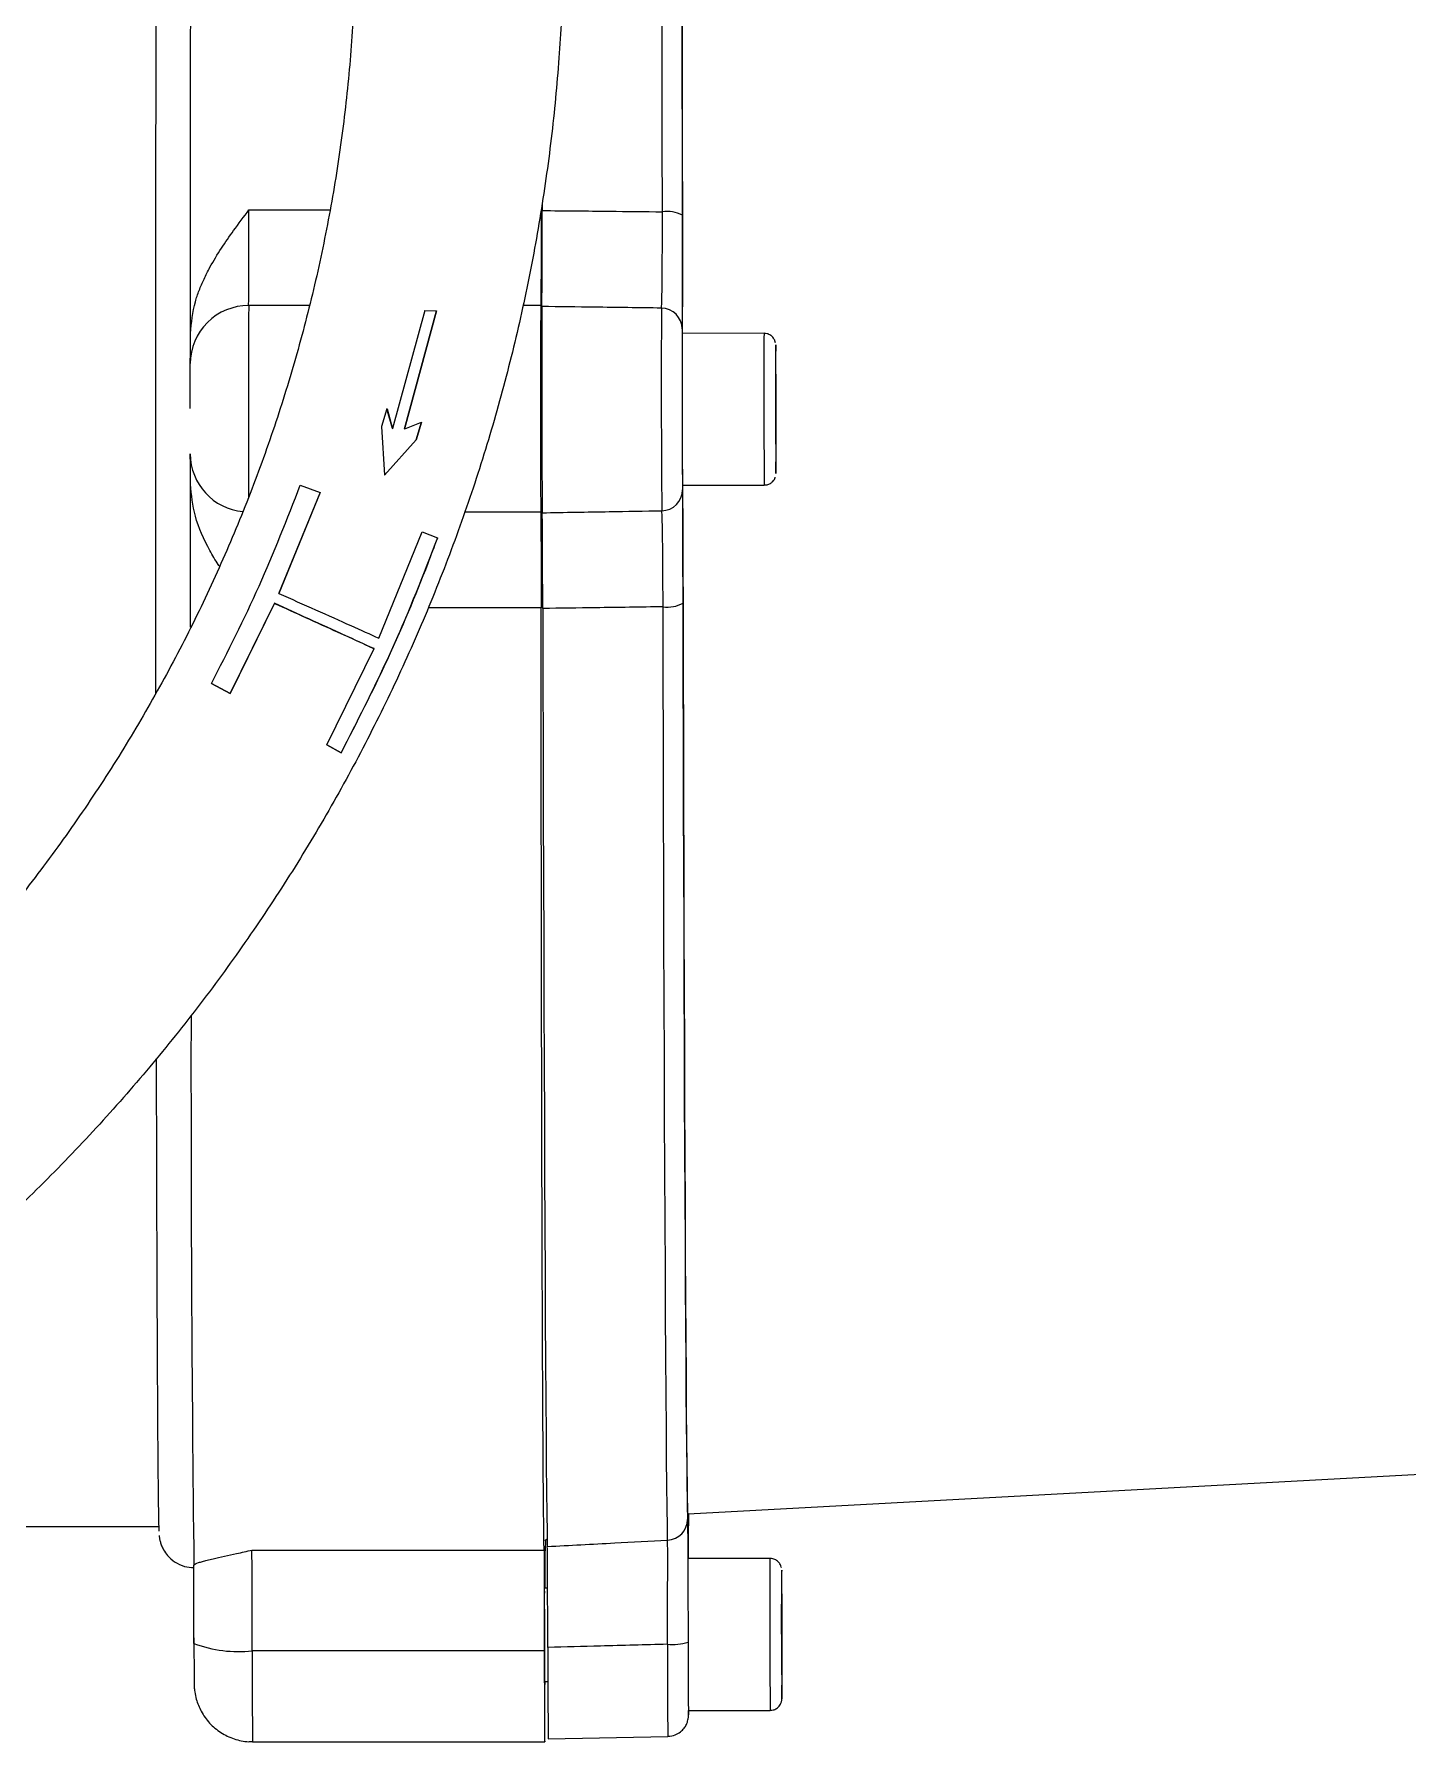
# Model space of a CAD drawing. Header units: millimetres. Extents: x 2104 to 4053, y 855 to 2233.
# Drawn here: x 3052.9 to 3170.4, y 1075.3 to 1221.5 of the extents above; entities that cross this region are included whole.
import ezdxf

# ---------------------------------------------------------------- set-up
doc = ezdxf.new("R2010")
doc.units = ezdxf.units.MM

msp = doc.modelspace()

# ---------------------------------------------------------------- linework, layer by layer
at = {"color": 7, "linetype": 'Continuous', "lineweight": 25}
for p, q in [((3071.253, 1206.465), (3078.169, 1206.465)), ((3096.332, 1207.082), (3096.332, 1206.412)), ((3076.434, 1198.28), (3071.226, 1198.28)), ((3086.301, 1197.844), (3083.531, 1187.744)), ((3087.306, 1197.821), (3084.554, 1187.721)), ((3084.558, 1187.719), (3087.31, 1197.818)), ((3086.301, 1197.844), (3087.306, 1197.821)), ((3087.306, 1197.821), (3087.31, 1197.818)), ((3096.226, 1198.28), (3094.699, 1198.28)), ((3115.327, 1195.907), (3108.327, 1195.895)), ((3096.226, 1193.245), (3096.229, 1193.447)), ((3096.306, 1193.375), (3096.228, 1193.374)), ((3116.327, 1192.404), (3116.338, 1192.414)), ((3116.327, 1189.398), (3116.327, 1192.404)), ((3116.338, 1192.414), (3116.349, 1189.42)), ((3083.062, 1189.443), (3082.6, 1187.939)), ((3083.531, 1187.744), (3083.062, 1189.443)), ((3083.062, 1189.443), (3083.067, 1189.44)), ((3083.067, 1189.44), (3083.535, 1187.742)), ((3084.587, 1187.721), (3086.019, 1188.304)), ((3086.019, 1188.304), (3085.554, 1186.797)), ((3085.557, 1186.795), (3086.022, 1188.302)), ((3086.019, 1188.304), (3086.022, 1188.302)), ((3116.327, 1189.42), (3116.349, 1189.42)), ((3116.338, 1186.404), (3116.327, 1189.398)), ((3116.349, 1189.42), (3116.348, 1186.415)), ((3082.6, 1187.939), (3082.858, 1183.773)), ((3084.554, 1187.721), (3084.587, 1187.721)), ((3082.858, 1183.773), (3085.554, 1186.797)), ((3085.557, 1186.795), (3082.862, 1183.771)), ((3085.554, 1186.797), (3085.557, 1186.795)), ((3096.228, 1185.374), (3096.32, 1185.375)), ((3116.348, 1186.415), (3116.338, 1186.404)), ((3116.338, 1186.415), (3116.348, 1186.415)), ((3075.644, 1182.917), (3077.333, 1182.269)), ((3082.858, 1183.773), (3082.862, 1183.771)), ((3108.349, 1182.895), (3115.349, 1182.907)), ((3077.333, 1182.269), (3073.815, 1173.636)), ((3073.822, 1173.632), (3077.339, 1182.266)), ((3077.333, 1182.269), (3077.339, 1182.266)), ((3089.704, 1180.621), (3096.226, 1180.621)), ((3082.37, 1169.811), (3086.082, 1178.91)), ((3086.082, 1178.91), (3087.398, 1178.403)), ((3087.398, 1178.403), (3087.4, 1178.402)), ((3073.437, 1172.797), (3069.631, 1165.074)), ((3069.638, 1165.07), (3073.443, 1172.793)), ((3073.437, 1172.797), (3073.443, 1172.793)), ((3096.253, 1172.405), (3086.599, 1172.405)), ((3077.905, 1160.674), (3081.966, 1168.915)), ((3069.631, 1165.074), (3068.035, 1165.923)), ((3068.035, 1165.923), (3068.042, 1165.919)), ((3068.042, 1165.919), (3069.638, 1165.07)), ((3069.631, 1165.074), (3069.638, 1165.07)), ((3079.15, 1160.012), (3077.905, 1160.674)), ((3077.905, 1160.674), (3077.908, 1160.672)), ((3077.908, 1160.672), (3079.153, 1160.01)), ((3079.15, 1160.012), (3079.153, 1160.01)), ((3108.831, 1094.867), (3260.071, 1103.054)), ((3108.884, 1094.429), (3108.89, 1094.87)), ((3050.268, 1093.767), (3063.562, 1093.767)), ((3096.56, 1092.574), (3096.771, 1092.716)), ((3096.628, 1092.613), (3096.613, 1091.695)), ((3071.506, 1091.759), (3096.506, 1091.759)), ((3115.838, 1091.042), (3108.838, 1091.03)), ((3096.807, 1088.509), (3096.559, 1088.509)), ((3116.836, 1086.266), (3116.843, 1088.008)), ((3116.843, 1088.008), (3116.855, 1086.285)), ((3116.836, 1086.285), (3116.855, 1086.285)), ((3116.842, 1082.802), (3116.836, 1086.266)), ((3116.855, 1086.285), (3116.861, 1082.821)), ((3066.547, 1084.252), (3066.548, 1083.604)), ((3096.532, 1083.15), (3071.532, 1083.15)), ((3116.842, 1082.821), (3116.861, 1082.821)), ((3116.855, 1081.08), (3116.842, 1082.802)), ((3116.861, 1082.821), (3116.855, 1081.08)), ((3096.555, 1080.509), (3096.831, 1080.509)), ((3116.858, 1079.044), (3116.86, 1079.065)), ((3108.86, 1078.03), (3115.86, 1078.042)), ((3096.864, 1075.619), (3107.095, 1075.815)), ((3071.56, 1075.352), (3096.559, 1075.352))]:
    msp.add_line(p, q, dxfattribs=at)
at = {"color": 7, "linetype": 'Continuous', "lineweight": 25, "flags": 128}
for points in [[(3106.628, 1206.309), (3106.622, 1212.211), (3106.617, 1218.029), (3106.613, 1223.739), (3106.611, 1229.321), (3106.61, 1234.753), (3106.61, 1240.016), (3106.611, 1245.089), (3106.614, 1249.954), (3106.618, 1254.593), (3106.624, 1258.987), (3106.63, 1263.12), (3106.638, 1266.977), (3106.647, 1270.544), (3106.658, 1273.807), (3106.669, 1276.753), (3106.682, 1279.372), (3106.695, 1281.654), (3106.71, 1283.59), (3106.726, 1285.174), (3106.742, 1286.398)], [(3108.452, 1284.631), (3108.436, 1283.429), (3108.42, 1281.874), (3108.406, 1279.973), (3108.393, 1277.733), (3108.38, 1275.162), (3108.369, 1272.269), (3108.359, 1269.066), (3108.35, 1265.565), (3108.342, 1261.778), (3108.336, 1257.72), (3108.33, 1253.406), (3108.326, 1248.853), (3108.324, 1244.077), (3108.322, 1239.096), (3108.322, 1233.93), (3108.323, 1228.596), (3108.325, 1223.116), (3108.329, 1217.511), (3108.334, 1211.8), (3108.34, 1206.005)], [(3066.249, 1195.887), (3066.251, 1201.8), (3066.254, 1207.668), (3066.258, 1213.469), (3066.263, 1219.183), (3066.269, 1224.789)], [(3108.36, 1195.895), (3108.353, 1200.93), (3108.346, 1206.638), (3108.34, 1212.282), (3108.335, 1217.841), (3108.332, 1223.296)], [(3116.329, 1194.909), (3116.328, 1194.909), (3116.326, 1194.866)], [(3116.341, 1184.202), (3116.343, 1184.092), (3116.347, 1183.909), (3116.348, 1183.91)], [(3066.254, 1170.753), (3066.254, 1171.201), (3066.251, 1177.072), (3066.249, 1182.987)], [(3108.831, 1094.867), (3108.817, 1094.961), (3108.798, 1095.393), (3108.779, 1096.176), (3108.759, 1097.306), (3108.739, 1098.779), (3108.719, 1100.589), (3108.698, 1102.731), (3108.678, 1105.195), (3108.657, 1107.973), (3108.636, 1111.055), (3108.616, 1114.428), (3108.595, 1118.081), (3108.575, 1122), (3108.556, 1126.17), (3108.536, 1130.575), (3108.517, 1135.2), (3108.499, 1140.027), (3108.482, 1145.038), (3108.465, 1150.215), (3108.448, 1155.537), (3108.433, 1160.987), (3108.419, 1166.542), (3108.405, 1172.183), (3108.392, 1177.889), (3108.382, 1182.895)], [(3096.391, 1172.356), (3096.405, 1166.428), (3096.42, 1160.586), (3096.436, 1154.853), (3096.453, 1149.249), (3096.471, 1143.797), (3096.489, 1138.516), (3096.508, 1133.426), (3096.528, 1128.546), (3096.548, 1123.895), (3096.569, 1119.489), (3096.59, 1115.346), (3096.611, 1111.482), (3096.632, 1107.909), (3096.654, 1104.643), (3096.676, 1101.695), (3096.697, 1099.075), (3096.719, 1096.795), (3096.74, 1094.863), (3096.762, 1093.285), (3096.782, 1092.068)], [(3107.076, 1092.612), (3107.055, 1093.821), (3107.034, 1095.39), (3107.013, 1097.312), (3106.992, 1099.579), (3106.97, 1102.185), (3106.948, 1105.117), (3106.927, 1108.367), (3106.905, 1111.921), (3106.884, 1115.767), (3106.863, 1119.889), (3106.843, 1124.272), (3106.823, 1128.901), (3106.803, 1133.756), (3106.784, 1138.822), (3106.766, 1144.077), (3106.748, 1149.503), (3106.732, 1155.079), (3106.716, 1160.784), (3106.701, 1166.597), (3106.687, 1172.496)], [(3108.398, 1172.811), (3108.411, 1167.019), (3108.426, 1161.312), (3108.442, 1155.711), (3108.458, 1150.237), (3108.475, 1144.91), (3108.493, 1139.751), (3108.512, 1134.779), (3108.531, 1130.012), (3108.551, 1125.468), (3108.571, 1121.165), (3108.591, 1117.118), (3108.612, 1113.343), (3108.633, 1109.853), (3108.654, 1106.663), (3108.676, 1103.784), (3108.697, 1101.226), (3108.718, 1099), (3108.739, 1097.113), (3108.759, 1095.573), (3108.78, 1094.386)], [(3116.86, 1079.065), (3116.862, 1079.236), (3116.866, 1079.789), (3116.868, 1080.667), (3116.868, 1081.809), (3116.868, 1083.137), (3116.866, 1084.561), (3116.863, 1085.984), (3116.859, 1087.309), (3116.854, 1088.445), (3116.849, 1089.315), (3116.844, 1089.861), (3116.839, 1090.044), (3116.835, 1089.852), (3116.832, 1089.298), (3116.83, 1088.421), (3116.829, 1087.279), (3116.83, 1085.95), (3116.831, 1084.526), (3116.834, 1083.104), (3116.839, 1081.779), (3116.843, 1080.642), (3116.848, 1079.772), (3116.853, 1079.227), (3116.858, 1079.044), (3116.858, 1079.044)], [(3108.855, 1077.816), (3108.858, 1077.661), (3108.863, 1077.663), (3108.867, 1078.018), (3108.867, 1078.03)]]:
    msp.add_lwpolyline(points, dxfattribs=at)
at = {"color": 7, "linetype": 'Continuous', "lineweight": 25}
for centre, radius, start, end in [((2244.347, 1205.108), 826.907, 359.526892, 0.093986), ((3107.029, 1203.592), 2.746, 61.48465, 98.39056), ((3071.206, 1193.302), 4.979, 89.77597, 179.80447), ((4634.845, 1189.009), 1563.646, 179.660289, 180.260607), ((4374.703, 1191.576), 1278.4, 179.703166, 180.494281), ((4311.59, 1191.468), 1205.056, 179.686326, 180.511121), ((3106.528, 1196.269), 1.796, 0.24535, 89.2279), ((3529.69, 1192.039), 421.381, 179.47558, 180.36219), ((4088.027, 1191.083), 979.717, 179.696262, 180.501185), ((3536.717, 1192.051), 421.408, 179.47562, 180.36216), ((3648.392, 1191.572), 532.076, 179.64533, 180.23482), ((2397.748, 1188.165), 718.612, 359.660754, 0.537672), ((3680.988, 1188.926), 572.67, 179.95509, 180.60338), ((3688.203, 1188.939), 572.885, 179.95517, 180.60321), ((3856.922, 1189.743), 740.602, 180.02721, 180.428734), ((3071.202, 1185.597), 4.974, 180.19282, 264.65219), ((3106.551, 1182.514), 1.797, 270.97601, 359.95892), ((3107.078, 1175.182), 2.714, 261.71645, 299.09507), ((6613.682, 1132.466), 3547.391, 179.918401, 180.678258), ((3106.993, 1094.397), 1.786, 272.65417, 359.66513), ((2089.027, 1084.512), 982.505, 359.920579, 0.422661), ((3868.963, 1085.84), 753.143, 179.604261, 180.593252), ((3070.298, 1093.594), 10.517, 249.10527, 276.7358), ((3574.685, 1081.046), 503.158, 179.76043, 180.64843), ((3600.083, 1082.177), 503.262, 179.85761, 180.74662), ((3107.478, 1088.515), 4.834, 264.97273, 286.2217), ((3805.098, 1083.372), 698.044, 179.973063, 180.62028), ((3849.191, 1084.131), 740.363, 180.019875, 180.488717)]:
    msp.add_arc(centre, radius, start, end, dxfattribs=at)
for points, knots in [([(3098.139, 1227.063), (3098.158, 1228.314), (3098.212, 1231.872), (3098.055, 1237.736), (3097.571, 1244.642), (3096.768, 1251.517), (3095.653, 1258.35), (3094.227, 1265.124), (3092.494, 1271.826), (3090.456, 1278.442), (3088.119, 1284.958), (3085.487, 1291.36), (3082.565, 1297.636), (3079.36, 1303.772), (3075.878, 1309.755), (3072.127, 1315.574), (3068.114, 1321.214), (3063.849, 1326.666), (3059.338, 1331.918), (3054.593, 1336.958), (3049.623, 1341.777), (3044.438, 1346.364), (3039.049, 1350.709), (3033.467, 1354.804), (3027.705, 1358.64), (3021.773, 1362.208), (3015.685, 1365.503), (3009.452, 1368.516), (3003.089, 1371.242), (2996.608, 1373.674), (2990.023, 1375.809), (2983.347, 1377.64), (2976.594, 1379.165), (2969.779, 1380.38), (2962.916, 1381.283), (2956.018, 1381.872), (2949.101, 1382.145), (2942.179, 1382.103), (2935.265, 1381.744), (2928.376, 1381.071), (2921.524, 1380.083), (2914.724, 1378.785), (2907.991, 1377.177), (2901.338, 1375.263), (2894.779, 1373.048), (2888.329, 1370.536), (2881.999, 1367.733), (2875.804, 1364.643), (2869.757, 1361.274), (2863.87, 1357.632), (2858.155, 1353.726), (2852.624, 1349.563), (2847.289, 1345.151), (2842.16, 1340.501), (2837.25, 1335.622), (2832.567, 1330.524), (2828.121, 1325.217), (2823.923, 1319.713), (2819.98, 1314.023), (2816.3, 1308.159), (2812.893, 1302.134), (2809.763, 1295.959), (2806.919, 1289.648), (2804.365, 1283.213), (2802.108, 1276.669), (2800.152, 1270.028), (2798.501, 1263.306), (2797.159, 1256.514), (2796.127, 1249.669), (2795.41, 1242.784), (2795.007, 1235.873), (2794.92, 1228.951), (2795.149, 1222.032), (2795.693, 1215.131), (2796.552, 1208.262), (2797.723, 1201.439), (2799.205, 1194.677), (2800.993, 1187.989), (2803.085, 1181.39), (2805.476, 1174.894), (2808.161, 1168.513), (2811.134, 1162.261), (2814.389, 1156.152), (2817.92, 1150.198), (2821.718, 1144.41), (2825.777, 1138.803), (2830.088, 1133.386), (2834.641, 1128.172), (2839.428, 1123.17), (2844.437, 1118.393), (2849.66, 1113.849), (2855.084, 1109.548), (2860.699, 1105.499), (2866.493, 1101.711), (2872.454, 1098.191), (2878.569, 1094.946), (2884.826, 1091.984), (2891.212, 1089.311), (2897.712, 1086.932), (2904.315, 1084.852), (2911.006, 1083.075), (2917.771, 1081.606), (2924.596, 1080.447), (2931.466, 1079.601), (2938.368, 1079.068), (2945.287, 1078.852), (2952.209, 1078.951), (2959.119, 1079.367), (2966.003, 1080.097), (2972.847, 1081.14), (2979.635, 1082.495), (2986.355, 1084.158), (2992.992, 1086.126), (2999.532, 1088.395), (3005.962, 1090.96), (3012.268, 1093.815), (3018.438, 1096.956), (3024.457, 1100.374), (3030.314, 1104.064), (3035.997, 1108.018), (3041.494, 1112.226), (3046.792, 1116.681), (3051.882, 1121.373), (3056.753, 1126.292), (3061.394, 1131.429), (3065.795, 1136.772), (3069.948, 1142.31), (3073.845, 1148.032), (3077.476, 1153.926), (3080.834, 1159.98), (3083.912, 1166.18), (3086.705, 1172.515), (3089.205, 1178.97), (3091.409, 1185.532), (3093.31, 1192.189), (3094.906, 1198.925), (3096.192, 1205.727), (3097.168, 1212.58), (3097.816, 1219.351), (3098.067, 1224.185), (3098.13, 1226.717), (3098.139, 1227.063)], [0, 0, 0, 0, 0.00394, 0.0112049, 0.0184702, 0.0257355, 0.0330008, 0.0402662, 0.0475315, 0.0547968, 0.0620622, 0.0693275, 0.0765928, 0.0838581, 0.0911235, 0.0983888, 0.1056541, 0.1129194, 0.1201848, 0.1274501, 0.1347154, 0.1419807, 0.1492461, 0.1565114, 0.1637767, 0.171042, 0.1783074, 0.1855727, 0.192838, 0.2001033, 0.2073687, 0.214634, 0.2218993, 0.2291646, 0.2364299, 0.2436953, 0.2509606, 0.2582259, 0.2654913, 0.2727566, 0.2800219, 0.2872872, 0.2945526, 0.3018179, 0.3090832, 0.3163485, 0.3236139, 0.3308792, 0.3381445, 0.3454098, 0.3526752, 0.3599405, 0.3672058, 0.3744712, 0.3817365, 0.3890018, 0.3962671, 0.4035325, 0.4107978, 0.4180631, 0.4253284, 0.4325938, 0.4398591, 0.4471244, 0.4543898, 0.4616551, 0.4689204, 0.4761857, 0.4834511, 0.4907164, 0.4979817, 0.5052471, 0.5125124, 0.5197777, 0.527043, 0.5343084, 0.5415737, 0.548839, 0.5561043, 0.5633697, 0.570635, 0.5779003, 0.5851657, 0.592431, 0.5996963, 0.6069616, 0.614227, 0.6214923, 0.6287576, 0.6360229, 0.6432883, 0.6505536, 0.6578189, 0.6650842, 0.6723496, 0.6796149, 0.6868802, 0.6941455, 0.7014109, 0.7086762, 0.7159415, 0.7232068, 0.7304721, 0.7377375, 0.7450028, 0.7522681, 0.7595334, 0.7667988, 0.7740641, 0.7813294, 0.7885948, 0.7958601, 0.8031254, 0.8103907, 0.8176561, 0.8249214, 0.8321867, 0.839452, 0.8467174, 0.8539827, 0.861248, 0.8685133, 0.8757787, 0.883044, 0.8903093, 0.8975747, 0.90484, 0.9121053, 0.9193706, 0.926636, 0.9339013, 0.9411666, 0.948432, 0.9556973, 0.9629626, 0.9702279, 0.9774933, 0.9847586, 0.9920239, 0.9989071, 1, 1, 1, 1]), ([(3063.549, 1285.124), (3063.547, 1285.128), (3063.536, 1285.152), (3063.514, 1284.249), (3063.484, 1282.408), (3063.456, 1279.6), (3063.429, 1275.954), (3063.402, 1271.412), (3063.377, 1265.948), (3063.353, 1259.592), (3063.331, 1252.399), (3063.312, 1244.489), (3063.295, 1235.975), (3063.281, 1226.989), (3063.271, 1217.707), (3063.263, 1208.279), (3063.259, 1198.846), (3063.258, 1192.551), (3063.258, 1189.432)], [0, 0, 0, 0, 0.010499, 0.0763227, 0.1410552, 0.2046164, 0.2681744, 0.332907, 0.3987338, 0.4661596, 0.5340485, 0.6023082, 0.6705646, 0.7384535, 0.8058826, 0.8717063, 0.9364396, 1, 1, 1, 1]), ([(3080.343, 1227.468), (3080.31, 1226.364), (3080.211, 1223.095), (3079.811, 1217.668), (3079.033, 1211.212), (3077.939, 1204.801), (3076.535, 1198.45), (3074.825, 1192.175), (3072.812, 1185.991), (3070.5, 1179.911), (3067.897, 1173.952), (3065.006, 1168.125), (3061.836, 1162.446), (3058.395, 1156.928), (3054.689, 1151.583), (3050.727, 1146.425), (3046.521, 1141.465), (3042.077, 1136.716), (3037.412, 1132.183), (3032.517, 1127.903), (3028.727, 1124.811), (3026.513, 1123.23), (3026.064, 1122.909)], [0, 0, 0, 0, 0.0271509, 0.0804393, 0.1337317, 0.187024, 0.2403163, 0.2936087, 0.346901, 0.4001933, 0.4534856, 0.506778, 0.5600703, 0.6133626, 0.6666549, 0.7199473, 0.7732396, 0.8265319, 0.8798242, 0.9331166, 0.9864089, 1, 1, 1, 1]), ([(3066.249, 1195.887), (3066.334, 1196.808), (3066.451, 1198.067), (3066.986, 1199.59), (3067.402, 1200.573), (3068.022, 1201.789), (3068.867, 1203.176), (3070.002, 1204.801), (3070.811, 1205.877), (3071.253, 1206.465)], [0, 0, 0, 0, 0.2309075, 0.3156551, 0.4051151, 0.4997308, 0.6595094, 0.8142552, 1, 1, 1, 1]), ([(3096.319, 1198.199), (3096.322, 1198.427), (3096.328, 1198.882), (3096.333, 1200.764), (3096.335, 1203.311), (3096.333, 1205.378), (3096.332, 1206.412)], [0, 0, 0, 0, 0.2500652, 0.4994456, 0.7493864, 1, 1, 1, 1]), ([(3096.332, 1206.412), (3098.254, 1206.394), (3101.686, 1206.361), (3105.118, 1206.325), (3106.628, 1206.309)], [0, 0, 0, 0, 0.56, 1, 1, 1, 1]), ([(3106.552, 1198.065), (3106.564, 1198.271), (3106.589, 1198.682), (3106.615, 1200.56), (3106.63, 1203.144), (3106.629, 1205.254), (3106.628, 1206.309)], [0, 0, 0, 0, 0.2498556, 0.4996698, 0.7497111, 1, 1, 1, 1]), ([(3108.34, 1206.005), (3108.341, 1205.071), (3108.343, 1203.207), (3108.342, 1200.722), (3108.339, 1198.557), (3108.333, 1196.878), (3108.327, 1196.477), (3108.324, 1196.276)], [0, 0, 0, 0, 0.1872812, 0.3736777, 0.5607984, 0.7799545, 1, 1, 1, 1]), ([(3106.552, 1198.065), (3104.642, 1198.09), (3101.231, 1198.136), (3097.82, 1198.18), (3096.319, 1198.199)], [0, 0, 0, 0, 0.56, 1, 1, 1, 1]), ([(3116.308, 1195.103), (3116.296, 1195.153), (3116.263, 1195.292), (3116.136, 1195.523), (3115.905, 1195.745), (3115.619, 1195.89), (3115.416, 1195.893), (3115.328, 1195.894)], [0, 0, 0, 0, 0.1179433, 0.3237247, 0.5604872, 0.8110036, 1, 1, 1, 1]), ([(3066.217, 1189.456), (3066.217, 1189.91), (3066.218, 1190.849), (3066.22, 1192.087), (3066.224, 1193.005), (3066.226, 1193.216), (3066.228, 1193.319)], [0, 0, 0, 0, 0.2416654, 0.5, 0.7583346, 1, 1, 1, 1]), ([(3063.258, 1189.432), (3063.258, 1186.314), (3063.259, 1180.022), (3063.262, 1171.87), (3063.266, 1166.96), (3063.268, 1165.119)], [0, 0, 0, 0, 0.3803148, 0.7676479, 1, 1, 1, 1]), ([(3068.72, 1175.967), (3068.687, 1176.016), (3068.396, 1176.452), (3067.609, 1177.831), (3066.536, 1180.076), (3066.34, 1182.066), (3066.249, 1182.987)], [0, 0, 0, 0, 0.0235445, 0.2094054, 0.6343537, 1, 1, 1, 1]), ([(3068.035, 1165.923), (3069.444, 1168.685), (3072.268, 1174.22), (3074.517, 1180.014), (3075.644, 1182.917)], [0, 0, 0, 0, 0.498853, 1, 1, 1, 1]), ([(3108.348, 1182.513), (3108.351, 1182.356), (3108.357, 1182.043), (3108.368, 1180.725), (3108.379, 1178.761), (3108.389, 1176.093), (3108.395, 1173.906), (3108.398, 1172.811)], [0, 0, 0, 0, 0.1872716, 0.3736538, 0.5608014, 0.7799695, 1, 1, 1, 1]), ([(3115.353, 1182.923), (3115.43, 1182.922), (3115.616, 1182.921), (3115.869, 1183.04), (3116.079, 1183.21), (3116.209, 1183.39), (3116.275, 1183.52), (3116.293, 1183.585), (3116.295, 1183.592)], [0, 0, 0, 0, 0.1854369, 0.4438435, 0.6548616, 0.8333476, 0.9816648, 1, 1, 1, 1]), ([(3096.35, 1180.548), (3098.26, 1180.579), (3101.67, 1180.635), (3105.081, 1180.692), (3106.582, 1180.718)], [0, 0, 0, 0, 0.56, 1, 1, 1, 1]), ([(3096.391, 1172.356), (3096.388, 1173.388), (3096.383, 1175.449), (3096.372, 1177.991), (3096.361, 1179.869), (3096.353, 1180.321), (3096.35, 1180.548)], [0, 0, 0, 0, 0.2500466, 0.4994486, 0.7493959, 1, 1, 1, 1]), ([(3106.687, 1172.496), (3106.684, 1173.549), (3106.678, 1175.654), (3106.654, 1178.232), (3106.621, 1180.106), (3106.595, 1180.514), (3106.582, 1180.718)], [0, 0, 0, 0, 0.2497435, 0.4995348, 0.7496229, 1, 1, 1, 1]), ([(3087.398, 1178.403), (3086.18, 1175.276), (3083.74, 1169.007), (3080.682, 1163.015), (3079.15, 1160.012)], [0, 0, 0, 0, 0.4988716, 1, 1, 1, 1]), ([(3079.153, 1160.01), (3080.501, 1162.655), (3083.202, 1167.954), (3085.806, 1174.16), (3087.127, 1177.675), (3087.4, 1178.402)], [0, 0, 0, 0, 0.4414628, 0.8844871, 1, 1, 1, 1]), ([(3081.966, 1168.915), (3081.149, 1169.287), (3079.515, 1170.031), (3076.447, 1171.428), (3074.42, 1172.35), (3073.437, 1172.797)], [0, 0, 0, 0, 0.3398767, 0.6797801, 1, 1, 1, 1]), ([(3073.443, 1172.793), (3074.322, 1172.393), (3076.08, 1171.594), (3078.844, 1170.336), (3080.802, 1169.445), (3081.729, 1169.023), (3081.969, 1168.913)], [0, 0, 0, 0, 0.2986237, 0.597268, 0.8959122, 1, 1, 1, 1]), ([(3073.815, 1173.636), (3074.864, 1173.168), (3076.961, 1172.23), (3080.02, 1170.862), (3081.602, 1170.154), (3082.37, 1169.811)], [0, 0, 0, 0, 0.33986485, 0.6797489, 1, 1, 1, 1]), ([(3106.687, 1172.496), (3104.765, 1172.469), (3101.333, 1172.421), (3097.901, 1172.376), (3096.391, 1172.356)], [0, 0, 0, 0, 0.56, 1, 1, 1, 1]), ([(3063.313, 1133.842), (3063.319, 1131.345), (3063.331, 1126.172), (3063.353, 1119.167), (3063.377, 1112.771), (3063.402, 1107.28), (3063.428, 1102.706), (3063.456, 1099.027), (3063.484, 1096.185), (3063.513, 1094.307), (3063.535, 1093.376), (3063.547, 1093.389), (3063.549, 1093.391)], [0, 0, 0, 0, 0.1058426, 0.219238, 0.3318651, 0.4418108, 0.549934, 0.6561006, 0.7622619, 0.870385, 0.980336, 1, 1, 1, 1]), ([(3108.78, 1094.386), (3108.783, 1094.155), (3108.79, 1093.692), (3108.8, 1092.17), (3108.81, 1090.026), (3108.821, 1087.215), (3108.826, 1084.989), (3108.828, 1083.874)], [0, 0, 0, 0, 0.1872812, 0.3736777, 0.5607984, 0.7799545, 1, 1, 1, 1]), ([(3108.87, 1091.03), (3108.87, 1091.176), (3108.871, 1092.19), (3108.875, 1093.537), (3108.881, 1094.131), (3108.884, 1094.429)], [0, 0, 0, 0, 0.07722747, 0.53770785, 1, 1, 1, 1]), ([(3063.567, 1093.01), (3063.568, 1092.982), (3063.572, 1092.928), (3063.596, 1092.757), (3063.652, 1092.486), (3063.763, 1092.142), (3063.957, 1091.732), (3064.304, 1091.23), (3064.899, 1090.705), (3065.69, 1090.316), (3066.275, 1090.287), (3066.543, 1090.274)], [0, 0, 0, 0, 0.1361823, 0.2699246, 0.3590564, 0.432474, 0.5009236, 0.5955145, 0.7264933, 0.8747451, 1, 1, 1, 1]), ([(3096.782, 1092.068), (3098.704, 1092.17), (3102.135, 1092.351), (3105.566, 1092.532), (3107.076, 1092.612)], [0, 0, 0, 0, 0.56, 1, 1, 1, 1]), ([(3096.823, 1083.427), (3096.82, 1084.473), (3096.815, 1086.561), (3096.805, 1089.207), (3096.793, 1091.225), (3096.786, 1091.787), (3096.782, 1092.068)], [0, 0, 0, 0, 0.2500652, 0.4994456, 0.7493864, 1, 1, 1, 1]), ([(3107.054, 1083.7), (3107.061, 1084.773), (3107.075, 1086.917), (3107.085, 1089.656), (3107.087, 1091.746), (3107.079, 1092.323), (3107.076, 1092.612)], [0, 0, 0, 0, 0.24985559, 0.49966981, 0.74971105, 1, 1, 1, 1]), ([(3066.539, 1090.474), (3066.621, 1090.543), (3066.734, 1090.637), (3067.264, 1090.791), (3067.676, 1090.899), (3068.292, 1091.045), (3069.132, 1091.232), (3070.261, 1091.474), (3071.067, 1091.659), (3071.506, 1091.759)], [0, 0, 0, 0, 0.2309075, 0.3156551, 0.4051151, 0.4997308, 0.6595094, 0.8142552, 1, 1, 1, 1]), ([(3096.595, 1088.509), (3096.595, 1088.593), (3096.597, 1089.553), (3096.603, 1090.83), (3096.61, 1091.407), (3096.613, 1091.695)], [0, 0, 0, 0, 0.0456734, 0.5228367, 1, 1, 1, 1]), ([(3116.815, 1090.257), (3116.812, 1090.27), (3116.796, 1090.352), (3116.721, 1090.537), (3116.543, 1090.781), (3116.253, 1090.969), (3115.99, 1091.059), (3115.851, 1091.035), (3115.83, 1091.032)], [0, 0, 0, 0, 0.0334989, 0.201535, 0.4226062, 0.6907193, 0.9535498, 1, 1, 1, 1]), ([(3096.547, 1084.259), (3096.547, 1084.783), (3096.547, 1085.831), (3096.55, 1087.152), (3096.554, 1088.073), (3096.558, 1088.191), (3096.559, 1088.25)], [0, 0, 0, 0, 0.2502956, 0.5005912, 0.7508868, 1, 1, 1, 1]), ([(3066.548, 1083.604), (3066.548, 1083.436), (3066.548, 1083.121), (3066.548, 1082.609), (3066.549, 1082.073), (3066.551, 1081.536), (3066.552, 1081.094), (3066.554, 1080.755), (3066.556, 1080.52), (3066.558, 1080.36), (3066.559, 1080.267), (3066.564, 1080.128), (3066.571, 1079.998), (3066.585, 1079.832), (3066.627, 1079.493), (3066.766, 1078.841), (3067.143, 1077.909), (3067.851, 1076.921), (3068.822, 1076.1), (3069.967, 1075.571), (3070.915, 1075.33), (3071.45, 1075.374), (3071.567, 1075.383)], [0, 0, 0, 0, 0.03893557, 0.0727538, 0.12695248, 0.17910318, 0.23083953, 0.27964154, 0.32409611, 0.36287054, 0.39598943, 0.41057395, 0.42003475, 0.43103283, 0.45085478, 0.49968169, 0.5851427, 0.68174989, 0.77880085, 0.87586886, 0.97293835, 1, 1, 1, 1]), ([(3096.532, 1083.15), (3096.532, 1082.101), (3096.534, 1080.002), (3096.54, 1077.441), (3096.549, 1075.748), (3096.559, 1075.158), (3096.57, 1075.73), (3096.578, 1077.441), (3096.583, 1079.19), (3096.584, 1080.361), (3096.585, 1080.509)], [0, 0, 0, 0, 0.1399781, 0.2799562, 0.4199343, 0.5599124, 0.6998905, 0.8398685, 0.9798466, 1, 1, 1, 1]), ([(3096.564, 1080.509), (3096.562, 1080.389), (3096.559, 1080.128), (3096.554, 1080.473), (3096.55, 1081.352), (3096.547, 1082.689), (3096.547, 1083.736), (3096.547, 1084.259)], [0, 0, 0, 0, 0.17572341, 0.38179256, 0.58786171, 0.79393085, 1, 1, 1, 1]), ([(3107.054, 1083.7), (3105.144, 1083.65), (3101.734, 1083.559), (3098.324, 1083.468), (3096.823, 1083.427)], [0, 0, 0, 0, 0.56, 1, 1, 1, 1]), ([(3116.566, 1078.336), (3116.647, 1078.437), (3116.758, 1078.574), (3116.824, 1078.774), (3116.845, 1078.876), (3116.85, 1078.916), (3116.852, 1078.93)], [0, 0, 0, 0, 0.54975897, 0.74659305, 0.91487041, 1, 1, 1, 1]), ([(3116.852, 1078.93), (3116.852, 1078.931), (3116.854, 1078.947), (3116.856, 1078.969), (3116.858, 1079.005), (3116.859, 1079.02), (3116.859, 1079.03)], [0, 0, 0, 0, 0.01892592, 0.18929532, 0.44511699, 1, 1, 1, 1]), ([(3107.121, 1075.826), (3107.328, 1075.849), (3107.711, 1075.893), (3108.173, 1076.174), (3108.488, 1076.493), (3108.684, 1076.812), (3108.79, 1077.092), (3108.836, 1077.305), (3108.852, 1077.429), (3108.857, 1077.491), (3108.86, 1077.541), (3108.863, 1077.61), (3108.865, 1077.708), (3108.866, 1077.906), (3108.867, 1078.03)], [0, 0, 0, 0, 0.12784676, 0.2372477, 0.3284728, 0.40543255, 0.46829736, 0.51503328, 0.54102928, 0.55927037, 0.58272715, 0.6271655, 0.76598091, 1, 1, 1, 1]), ([(3115.862, 1078.056), (3115.946, 1078.057), (3116.137, 1078.059), (3116.381, 1078.174), (3116.513, 1078.289), (3116.566, 1078.336)], [0, 0, 0, 0, 0.3237884, 0.730031, 1, 1, 1, 1])]:
    msp.add_open_spline(points, degree=3, knots=knots, dxfattribs=at)
for points in [[(3096.253, 1206.465), (3096.252, 1205.437), (3096.25, 1203.382), (3096.244, 1200.847), (3096.236, 1198.965), (3096.229, 1198.509), (3096.226, 1198.28)], [(3096.226, 1198.28), (3096.222, 1198.036), (3096.216, 1197.546), (3096.208, 1195.462), (3096.202, 1192.683), (3096.202, 1190.538), (3096.201, 1189.465)], [(3066.228, 1193.319), (3066.232, 1193.543), (3066.239, 1193.992), (3066.246, 1195.256), (3066.249, 1195.887)], [(3096.201, 1189.465), (3096.202, 1188.393), (3096.202, 1186.247), (3096.208, 1183.462), (3096.216, 1181.367), (3096.222, 1180.87), (3096.226, 1180.621)], [(3066.249, 1182.987), (3066.246, 1183.622), (3066.239, 1184.893), (3066.232, 1185.351), (3066.228, 1185.58)], [(3096.226, 1180.621), (3096.229, 1180.389), (3096.235, 1179.924), (3096.244, 1178.034), (3096.25, 1175.491), (3096.252, 1173.433), (3096.253, 1172.405)], [(3096.506, 1091.759), (3096.495, 1092.443), (3096.475, 1093.81), (3096.445, 1097.127), (3096.416, 1101.33), (3096.388, 1106.468), (3096.362, 1112.462), (3096.339, 1119.258), (3096.317, 1126.782), (3096.299, 1134.957), (3096.283, 1143.696), (3096.269, 1152.914), (3096.259, 1162.496), (3096.255, 1169.102), (3096.253, 1172.405)], [(3066.547, 1083.769), (3066.547, 1084.964), (3066.545, 1087.355), (3066.541, 1089.434), (3066.539, 1090.474)], [(3096.506, 1091.759), (3096.509, 1091.479), (3096.516, 1090.917), (3096.524, 1088.905), (3096.529, 1086.271), (3096.531, 1084.19), (3096.532, 1083.15)]]:
    msp.add_open_spline(points, degree=3, dxfattribs=at)

doc.saveas('drawing.dxf')
